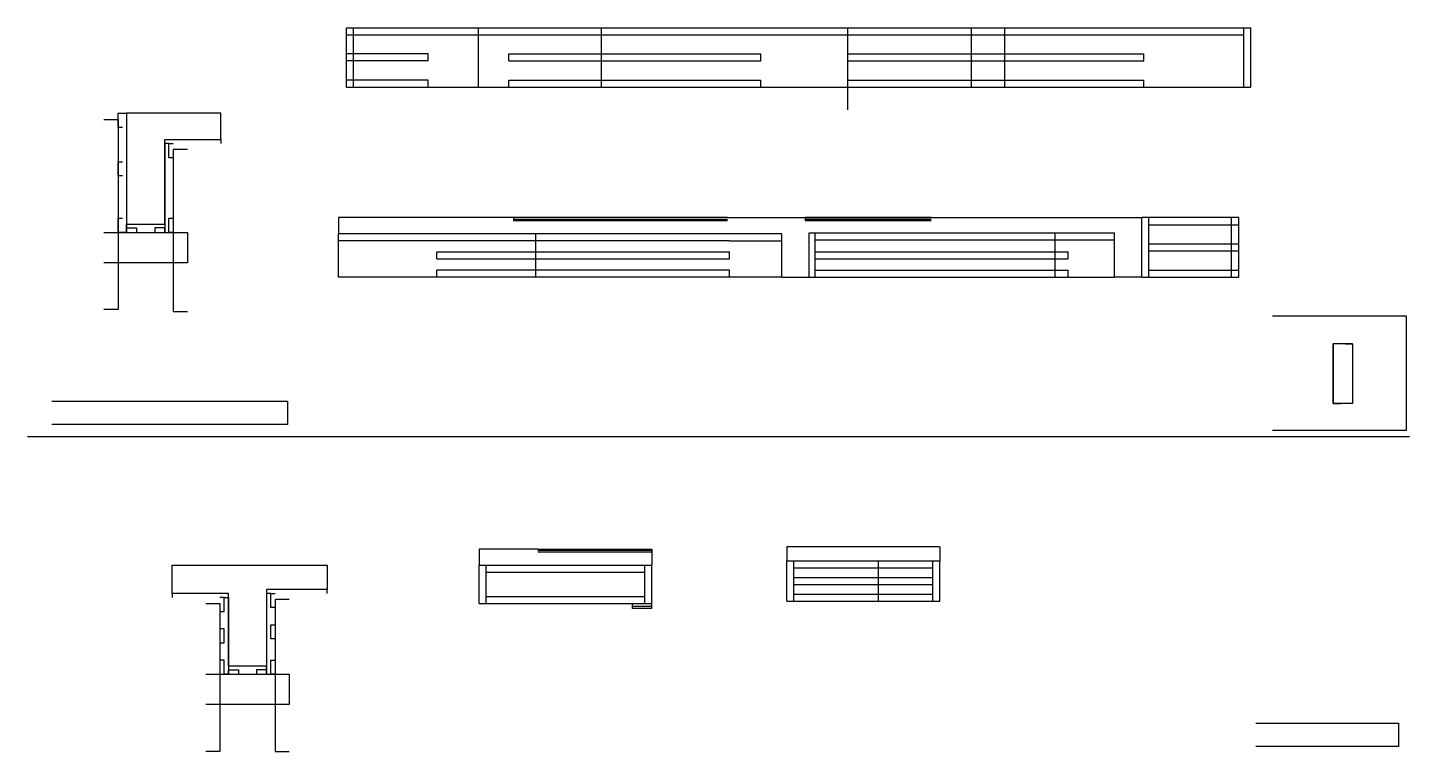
# Model space of a CAD drawing. Header units: metres. Extents: x 3180 to 4550, y 2805 to 3523.
import ezdxf

# ---------------------------------------------------------------- set-up
doc = ezdxf.new("R2010")
doc.units = ezdxf.units.M
for name, color, linetype in [('CONCRETO', 7, 'Continuous'), ('COTA', 7, 'Continuous'), ('Cotas', 7, 'Continuous'), ('Madeira', 7, 'Continuous'), ('Painéis', 7, 'Continuous'), ('SARR_2.2x7', 7, 'Continuous'), ('SARR_3.5x7', 7, 'Continuous'), ('SARR_EDITAR', 7, 'Continuous'), ('Texto Seção', 7, 'Continuous')]:
    doc.layers.add(name, color=color, linetype=linetype)

msp = doc.modelspace()

# ---------------------------------------------------------------- linework, layer by layer
at = {"layer": 'CONCRETO', "color": 7, "lineweight": 25}
for points in [[(3371.9, 3411.9), (3371.9, 3437.9), (3316.3, 3437.9), (3316.3, 3437.9), (3278.3, 3437.9), (3278.3, 3327.9), (3316.3, 3327.9), (3316.3, 3411.9)], [(3323.7, 2961.9), (3323.7, 2989.9), (3477.3, 2989.9), (3477.3, 2965.9), (3417.3, 2965.9), (3417.3, 2889.9), (3379.3, 2889.9), (3379.3, 2961.9)]]:
    msp.add_lwpolyline(points, dxfattribs=at)
at = {"layer": 'COTA', "color": 7, "lineweight": 25}
for p, q in [((3488.6, 3334.5), (3488.6, 3318.5)), ((3662.1, 3334.5), (3488.6, 3334.5)), ((3874.1, 3334.5), (4285.1, 3334.5)), ((3928.1, 3275.5), (3955.1, 3275.5)), ((4285.1, 3275.5), (4258.1, 3275.5)), ((3180.3, 3117.6), (4550.3, 3117.6)), ((3628.1, 3005.9), (3628.1, 2989.9)), ((3686.1, 3005.9), (3628.1, 3005.9)), ((3799.1, 3002.9), (3799.1, 2989.9)), ((3932.9, 3008.3), (3932.9, 2994.3)), ((4084.9, 3008.3), (3932.9, 3008.3)), ((4084.9, 3008.3), (4084.9, 2994.3))]:
    msp.add_line(p, q, dxfattribs=at)
at = {"layer": 'Cotas', "color": 7, "lineweight": 25}
msp.add_lwpolyline([(4414.7, 3237.1), (4547.1, 3237.1), (4547.1, 3123.6), (4414.7, 3123.6)], dxfattribs=at)
at = {"layer": 'Madeira', "color": 7, "lineweight": 25}
for points in [[(3274.3, 3423.9), (3269.9, 3423.9), (3269.9, 3437.9), (3274.3, 3437.9)], [(3324.7, 3393.9), (3320.3, 3393.9), (3320.3, 3407.9), (3324.7, 3407.9)], [(3274.3, 3375.8), (3269.9, 3375.8), (3269.9, 3389.8), (3274.3, 3389.8)], [(3274.3, 3319.9), (3269.9, 3319.9), (3269.9, 3333.9), (3274.3, 3333.9)], [(3324.7, 3319.9), (3320.3, 3319.9), (3320.3, 3333.9), (3324.7, 3333.9)], [(3278.3, 3319.9), (3278.3, 3324.3), (3288.3, 3324.3), (3288.3, 3319.9)], [(3316.3, 3319.9), (3316.3, 3324.3), (3306.3, 3324.3), (3306.3, 3319.9)], [(3425.7, 2947.9), (3421.3, 2947.9), (3421.3, 2961.9), (3425.7, 2961.9)], [(3370.9, 2943.9), (3375.3, 2943.9), (3375.3, 2957.9), (3370.9, 2957.9)], [(3370.9, 2912.9), (3375.3, 2912.9), (3375.3, 2926.9), (3370.9, 2926.9)], [(3425.7, 2916.9), (3421.3, 2916.9), (3421.3, 2930.9), (3425.7, 2930.9)], [(3370.9, 2881.9), (3375.3, 2881.9), (3375.3, 2895.9), (3370.9, 2895.9)], [(3425.7, 2881.9), (3421.3, 2881.9), (3421.3, 2895.9), (3425.7, 2895.9)], [(3379.3, 2881.9), (3379.3, 2886.3), (3389.3, 2886.3), (3389.3, 2881.9)], [(3417.3, 2881.9), (3417.3, 2886.3), (3407.3, 2886.3), (3407.3, 2881.9)]]:
    msp.add_lwpolyline(points, dxfattribs=at)
at = {"layer": 'Painéis', "color": 7, "lineweight": 25}
for p, q in [((3496.4, 3522.8), (4393.1, 3522.8)), ((3496.4, 3463.8), (3496.4, 3522.8)), ((3627.4, 3463.8), (3627.4, 3522.8)), ((3749.4, 3463.8), (3749.4, 3522.8)), ((3993.4, 3441.3), (3993.4, 3522.8)), ((4116.1, 3463.8), (4116.1, 3522.8)), ((4116.1, 3463.8), (4116.1, 3522.8)), ((4149.1, 3463.8), (4149.1, 3522.8)), ((4393.1, 3463.8), (4393.1, 3522.8)), ((3496.4, 3463.8), (3993.4, 3463.8)), ((3993.4, 3463.8), (4393.1, 3463.8)), ((4285.1, 3275.5), (4285.1, 3334.5)), ((4381.1, 3334.5), (4285.1, 3334.5)), ((4381.1, 3275.5), (4381.1, 3334.5)), ((3876.1, 3318.5), (3488.6, 3318.5)), ((3488.6, 3275.5), (3488.6, 3318.5)), ((3684.1, 3275.5), (3684.1, 3318.5)), ((3928.1, 3318.5), (3876.1, 3318.5)), ((3928.1, 3275.5), (3928.1, 3318.5)), ((3955.1, 3275.5), (3955.1, 3319.5)), ((3955.1, 3319.5), (4258.1, 3319.5)), ((4199.1, 3275.5), (4199.1, 3319.5)), ((4258.1, 3275.5), (4258.1, 3319.5)), ((3928.1, 3275.5), (3488.6, 3275.5)), ((3955.1, 3275.5), (4258.1, 3275.5)), ((4285.1, 3275.5), (4381.1, 3275.5)), ((4493.8, 3209.3), (4474.9, 3209.3)), ((4474.9, 3150.3), (4474.9, 3209.3)), ((4493.8, 3209.3), (4493.8, 3150.3)), ((4493.8, 3150.3), (4474.9, 3150.3)), ((3628.1, 2989.9), (3799.1, 2989.9)), ((3628.1, 2951.9), (3628.1, 2989.9)), ((3799.1, 2946.9), (3799.1, 2989.9)), ((3932.9, 2994.3), (4084.9, 2994.3)), ((3932.9, 2954.3), (3932.9, 2994.3)), ((4023.9, 2954.3), (4023.9, 2994.3)), ((4084.9, 2954.3), (4084.9, 2994.3)), ((3628.1, 2951.9), (3780.1, 2951.9)), ((3780.1, 2946.9), (3780.1, 2951.9)), ((3799.1, 2946.9), (3780.1, 2946.9)), ((3932.9, 2954.3), (4084.9, 2954.3))]:
    msp.add_line(p, q, dxfattribs=at)
for points in [[(3274.3, 3437.9), (3278.3, 3437.9), (3278.3, 3319.9), (3274.3, 3319.9)], [(3316.3, 3407.9), (3316.3, 3411.9), (3371.9, 3411.9), (3371.9, 3407.9)], [(3320.3, 3407.9), (3316.3, 3407.9), (3316.3, 3319.9), (3320.3, 3319.9)], [(3874.1, 3334.5), (3662.1, 3334.5), (3662.1, 3331.5), (3874.1, 3331.5)], [(4076.1, 3334.5), (3951.1, 3334.5), (3951.1, 3331.5), (4076.1, 3331.5)], [(3278.3, 3324.3), (3278.3, 3327.9), (3316.3, 3327.9), (3316.3, 3324.3)], [(3686.1, 3005.9), (3799.1, 3005.9), (3799.1, 3002.9), (3686.1, 3002.9)], [(3379.3, 2957.9), (3379.3, 2961.9), (3323.7, 2961.9), (3323.7, 2957.9)], [(3477.3, 2961.9), (3477.3, 2965.9), (3417.3, 2965.9), (3417.3, 2961.9)], [(3421.3, 2961.9), (3417.3, 2961.9), (3417.3, 2881.9), (3421.3, 2881.9)], [(3375.3, 2957.9), (3379.3, 2957.9), (3379.3, 2881.9), (3375.3, 2881.9)], [(3417.3, 2886.3), (3417.3, 2889.9), (3379.3, 2889.9), (3379.3, 2886.3)]]:
    msp.add_lwpolyline(points, dxfattribs=at)
at = {"layer": 'SARR_2.2x7', "color": 7, "lineweight": 25}
for p, q in [((3503.4, 3463.8), (3503.4, 3522.8)), ((4386.1, 3463.8), (4386.1, 3522.8)), ((3496.4, 3515.8), (3749.4, 3515.8)), ((3749.4, 3515.8), (4116.1, 3515.8)), ((4116.1, 3515.8), (4386.1, 3515.8)), ((3577.4, 3496.8), (3496.4, 3496.8)), ((3577.4, 3489.8), (3577.4, 3496.8)), ((3657.4, 3496.8), (3749.4, 3496.8)), ((3657.4, 3489.8), (3657.4, 3496.8)), ((3749.4, 3496.8), (3907.4, 3496.8)), ((3907.4, 3489.8), (3907.4, 3496.8)), ((3993.4, 3496.8), (4116.1, 3496.8)), ((3993.4, 3489.8), (3993.4, 3496.8)), ((4116.1, 3496.8), (4287.1, 3496.8)), ((4287.1, 3489.8), (4287.1, 3496.8)), ((3577.4, 3489.8), (3496.4, 3489.8)), ((3657.4, 3489.8), (3749.4, 3489.8)), ((3749.4, 3489.8), (3907.4, 3489.8)), ((3993.4, 3489.8), (4116.1, 3489.8)), ((4116.1, 3489.8), (4287.1, 3489.8)), ((3577.4, 3470.8), (3496.4, 3470.8)), ((3577.4, 3463.8), (3577.4, 3470.8)), ((3657.4, 3470.8), (3749.4, 3470.8)), ((3657.4, 3463.8), (3657.4, 3470.8)), ((3749.4, 3470.8), (3907.4, 3470.8)), ((3907.4, 3463.8), (3907.4, 3470.8)), ((3993.4, 3470.8), (4116.1, 3470.8)), ((3993.4, 3463.8), (3993.4, 3470.8)), ((4116.1, 3470.8), (4287.1, 3470.8)), ((4287.1, 3463.8), (4287.1, 3470.8)), ((3749.4, 3463.8), (3907.4, 3463.8)), ((4292.1, 3275.5), (4292.1, 3334.5)), ((4374.1, 3275.5), (4374.1, 3334.5)), ((3961.1, 3275.5), (3961.1, 3319.5)), ((4292.1, 3327.5), (4381.1, 3327.5)), ((3684.1, 3311.5), (3488.6, 3311.5)), ((3876.1, 3311.5), (3684.1, 3311.5)), ((3876.1, 3311.5), (3928.1, 3311.5)), ((3961.1, 3312.5), (4199.1, 3312.5)), ((4199.1, 3312.5), (4258.1, 3312.5)), ((4292.1, 3308.5), (4381.1, 3308.5)), ((3586.1, 3293.5), (3586.1, 3300.5)), ((3586.1, 3300.5), (3684.1, 3300.5)), ((3586.1, 3293.5), (3684.1, 3293.5)), ((3684.1, 3300.5), (3876.1, 3300.5)), ((3684.1, 3293.5), (3876.1, 3293.5)), ((3876.1, 3293.5), (3876.1, 3300.5)), ((3961.1, 3300.5), (4199.1, 3300.5)), ((3961.1, 3293.5), (4199.1, 3293.5)), ((4199.1, 3300.5), (4212.1, 3300.5)), ((4199.1, 3293.5), (4212.1, 3293.5)), ((4212.1, 3293.5), (4212.1, 3300.5)), ((4292.1, 3301.5), (4381.1, 3301.5)), ((3586.1, 3275.5), (3586.1, 3282.5)), ((3684.1, 3282.5), (3586.1, 3282.5)), ((3876.1, 3282.5), (3684.1, 3282.5)), ((3876.1, 3275.5), (3876.1, 3282.5)), ((3961.1, 3282.5), (4199.1, 3282.5)), ((4199.1, 3282.5), (4212.1, 3282.5)), ((4212.1, 3275.5), (4212.1, 3282.5)), ((4292.1, 3282.5), (4381.1, 3282.5)), ((3635.1, 2951.9), (3635.1, 2989.9)), ((3792.1, 2951.9), (3792.1, 2989.9)), ((3939.9, 2954.3), (3939.9, 2994.3)), ((3939.9, 2987.3), (4077.9, 2987.3)), ((4077.9, 2954.3), (4077.9, 2994.3)), ((3635.1, 2982.9), (3792.1, 2982.9)), ((3939.9, 2977.8), (4077.9, 2977.8)), ((3939.9, 2970.8), (4077.9, 2970.8)), ((3939.9, 2961.3), (4077.9, 2961.3)), ((3635.1, 2958.9), (3792.1, 2958.9)), ((3635.1, 2951.9), (3792.1, 2951.9)), ((3792.1, 2951.9), (3799.1, 2951.9))]:
    msp.add_line(p, q, dxfattribs=at)
for points in [[(4481.9, 3209.3), (4474.9, 3209.3), (4474.9, 3150.3), (4481.9, 3150.3)], [(4486.9, 3209.3), (4493.8, 3209.3), (4493.8, 3150.3), (4486.9, 3150.3)]]:
    msp.add_lwpolyline(points, dxfattribs=at)
at = {"layer": 'SARR_3.5x7', "color": 7, "lineweight": 25}
for points in [[(3255.9, 3431.9), (3269.9, 3431.9), (3269.9, 3243.4), (3255.9, 3243.4)], [(3338.7, 3401.9), (3324.7, 3401.9), (3324.7, 3241.4), (3338.7, 3241.4)], [(3255.9, 3319.9), (3338.7, 3319.9), (3338.7, 3289.8), (3255.9, 3289.8)], [(3356.9, 2951.9), (3370.9, 2951.9), (3370.9, 2805.4), (3356.9, 2805.4)], [(3439.7, 2955.9), (3425.7, 2955.9), (3425.7, 2805.4), (3439.7, 2805.4)], [(3356.9, 2881.9), (3439.7, 2881.9), (3439.7, 2851.8), (3356.9, 2851.8)]]:
    msp.add_lwpolyline(points, dxfattribs=at)
at = {"layer": 'SARR_EDITAR', "color": 7, "lineweight": 25}
for p, q in [((3662.1, 3333), (3874.1, 3333)), ((3951.1, 3333), (4076.1, 3333)), ((3799.1, 3004.4), (3686.1, 3004.4)), ((3780.1, 2949.4), (3799.1, 2949.4))]:
    msp.add_line(p, q, dxfattribs=at)
at = {"layer": 'Texto Seção', "color": 7, "lineweight": 25}
for points in [[(3204.4, 3152.6), (3437.8, 3152.6), (3437.8, 3129.4), (3204.4, 3129.4)], [(4398, 2833.3), (4539.4, 2833.3), (4539.4, 2810.1), (4398, 2810.1)]]:
    msp.add_lwpolyline(points, dxfattribs=at)

doc.saveas('drawing.dxf')
